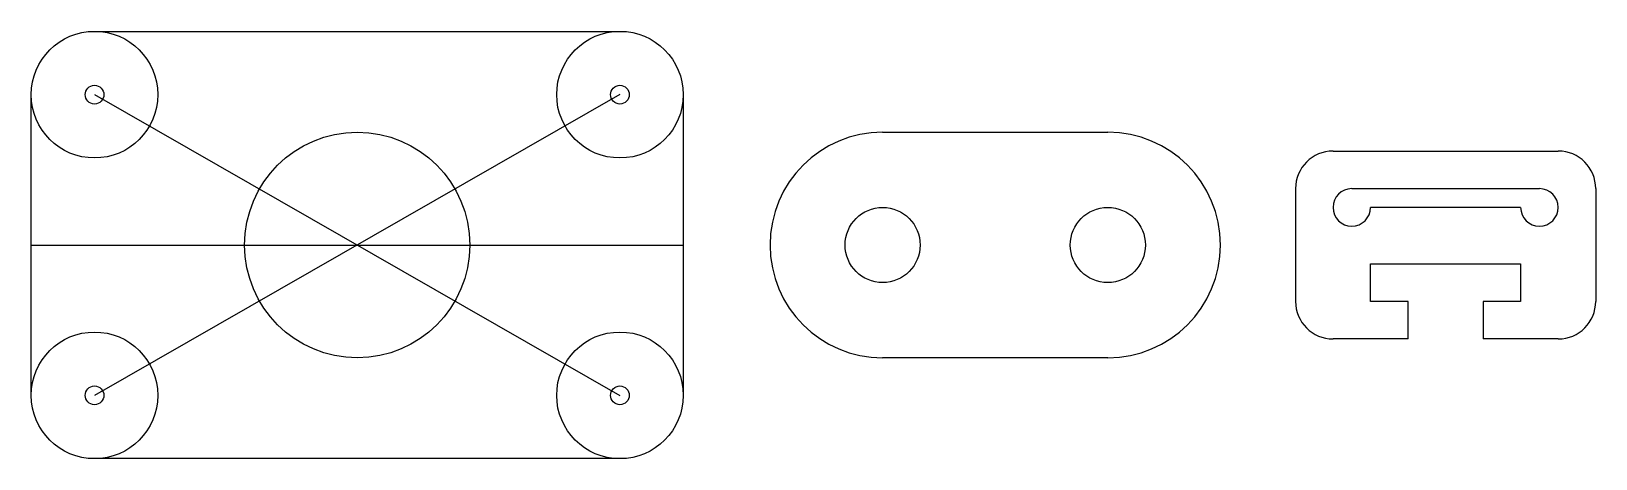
# Model space of a CAD drawing. Header units: inches. Extents: x 3.3 to 45, y 3.3 to 14.7.
import ezdxf

# ---------------------------------------------------------------- set-up
doc = ezdxf.new("R2010")
doc.units = ezdxf.units.IN
doc.header["$MEASUREMENT"] = 0

msp = doc.modelspace()

# ---------------------------------------------------------------- linework, layer by layer
for p, q in [((5, 14.685), (19, 14.685)), ((3.315, 5), (3.315, 13)), ((5, 13), (19, 5)), ((19, 13), (5, 5)), ((20.685, 13), (20.685, 5)), ((26, 12), (32, 12)), ((38, 11.5), (44, 11.5)), ((37, 10.5), (37, 7.5)), ((38.5, 10.5), (43.5, 10.5)), ((45, 10.5), (45, 7.5)), ((43, 10), (39, 10)), ((3.315, 9), (20.685, 9)), ((39, 7.5), (39, 8.5)), ((39, 8.5), (43, 8.5)), ((43, 8.5), (43, 7.5)), ((40, 7.5), (39, 7.5)), ((40, 6.5), (40, 7.5)), ((43, 7.5), (42, 7.5)), ((42, 7.5), (42, 6.5)), ((40, 6.5), (38, 6.5)), ((44, 6.5), (42, 6.5)), ((32, 6), (26, 6)), ((19, 3.315), (5, 3.315))]:
    msp.add_line(p, q)
for centre, radius in [((5, 13), 1.685), ((19, 13), 1.685), ((5, 13), 0.25), ((19, 13), 0.25), ((12, 9), 3), ((26, 9), 1), ((32, 9), 1), ((5, 5), 1.685), ((19, 5), 1.685), ((5, 5), 0.25), ((19, 5), 0.25)]:
    msp.add_circle(centre, radius)
for centre, radius, start, end in [((26, 9), 3, 90, 270), ((32, 9), 3, 270, 90), ((38, 10.5), 1, 90, 180), ((44, 10.5), 1, 0, 90), ((38.5, 10), 0.5, 90, 0), ((43.5, 10), 0.5, 180, 90), ((38, 7.5), 1, 180, 270), ((44, 7.5), 1, 270, 0)]:
    msp.add_arc(centre, radius, start, end)

doc.saveas('drawing.dxf')
